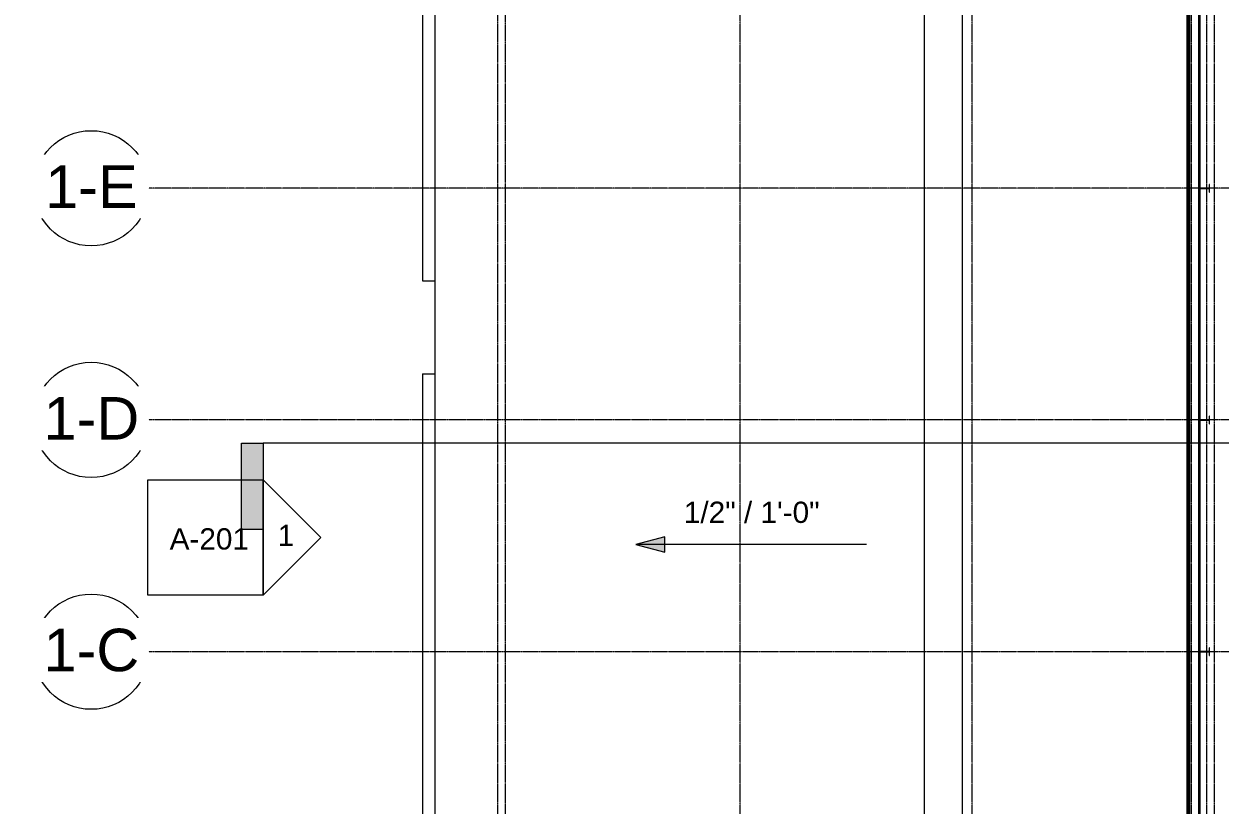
# Model space of a CAD drawing. Header units: inches. Extents: x 21400 to 32519, y -23426 to -19984.
# Drawn here: x 27384 to 28629, y -22027 to -21214 of the extents above; entities that cross this region are included whole.
import ezdxf

# ---------------------------------------------------------------- set-up
doc = ezdxf.new("R2010")
doc.units = ezdxf.units.IN
doc.header["$MEASUREMENT"] = 0
doc.linetypes.add('Grid Line 1_2_', pattern=[0.875, 0.5, -0.125, 0.125, -0.125])
for name, color, linetype, lineweight in [('A-ROOF', 132, 'Continuous', 9), ('A-WALL', 113, 'Continuous', 9), ('A-WALL-PATT', 111, 'Continuous', 25), ('Conc', 7, 'Continuous', 9), ('G-ANNO-DIMS', 111, 'Continuous', 9), ('G-ANNO-SYMB', 111, 'Continuous', 9), ('I-WALL', 2, 'Continuous', 9), ('L-SITE-WALL', 31, 'Continuous', 9), ('S-COLS', 52, 'Continuous', 9), ('S-GRID', 1, 'Continuous', 9), ('S-GRID-IDEN', 1, 'Continuous', 9)]:
    doc.layers.add(name, color=color, linetype=linetype, lineweight=lineweight)
doc.styles.add('Arial', font='arial.ttf', dxfattribs={"height": 44.258982})
doc.styles.add('Arial_1', font='arial.ttf', dxfattribs={"height": 22.129491})
pattern_1 = [(45, (5815.684, 0), (-23.758788, 23.758788), []), (45, (5815.684, 36), (-23.758788, 23.758788), [])]

# ---------------------------------------------------------------- blocks, each defined once
blk = doc.blocks.new('Grid - Grid Head - Circle-14747-Roof Low')
at = {"layer": 'S-GRID-IDEN'}
blk.add_circle((0, 0), 0.25, dxfattribs=at)
blk = doc.blocks.new('Elevation - Detail Number-93309-Roof Low')
at = {"layer": 'G-ANNO-SYMB'}
for p, q in [((-0.25, -0.25), (-0.25, 0.25)), ((-0.25, 0.25), (0.25, 0.25)), ((0.25, 0.25), (0.25, -0.25)), ((0.25, -0.25), (-0.25, -0.25))]:
    blk.add_line(p, q, dxfattribs=at)
blk = doc.blocks.new('Elevation - Detail Number-93036-Roof Low')
at = {"layer": 'G-ANNO-SYMB'}
for p, q in [((0, 0.25), (-0.25, 0)), ((0.25, 0), (0, 0.25)), ((-0.25, 0), (0.25, 0))]:
    blk.add_line(p, q, dxfattribs=at)
blk = doc.blocks.new('Section - 3_32_ x 3_8_-18514-Roof Low')
at = {"layer": 'G-ANNO-SYMB'}
blk.add_hatch(color=256, dxfattribs=at).paths.add_polyline_path([(0, 0.375), (0, 0), (-0.09375, 0), (-0.09375, 0.375)], flags=0)
for p, q in [((0, 0.375), (-0.09375, 0.375)), ((-0.09375, 0.375), (-0.09375, 0)), ((0, 0), (0, 0.375)), ((-0.09375, 0), (0, 0))]:
    blk.add_line(p, q, dxfattribs=at)

msp = doc.modelspace()

# ---------------------------------------------------------------- hatches: boundary and pattern name
at = {"layer": 'A-WALL-PATT', "lineweight": 9}
h = msp.add_hatch(dxfattribs=at)
h.set_pattern_fill('FP_3', color=256, style=0, pattern_type=2)
h.set_pattern_definition([(0, (5815.684, 0), (0, 30), []), (90, (5815.684, 0), (-30, 2e-15), [])])
h.paths.add_polyline_path([(28596.1, -22371.4), (28597.1, -22371.4), (28597.1, -21123.3), (28596.1, -21123.3), (28596.1, -22356.1)], flags=0)
at = {"layer": 'G-ANNO-DIMS'}
msp.add_hatch(color=256, dxfattribs=at).paths.add_polyline_path([(28021.1, -21756.1), (28051.1, -21764.1), (28051.1, -21748.1)], flags=0)
at = {"layer": 'S-COLS'}
h = msp.add_hatch(dxfattribs=at)
h.set_pattern_fill('FP_2', color=256, style=0, pattern_type=2)
h.set_pattern_definition(pattern_1)
h.paths.add_polyline_path([(28617.4, -21630.3), (28617.8, -21630.3), (28617.8, -21622.3), (28617.4, -21622.3), (28617.4, -21625.5), (28617.2, -21626), (28616.7, -21626.2), (28608.2, -21626.2), (28607.7, -21626), (28607.5, -21625.5), (28607.5, -21622.3), (28607.1, -21622.3), (28607.1, -21630.3), (28607.5, -21630.3), (28607.5, -21627.1), (28607.7, -21626.6), (28608.2, -21626.4), (28616.7, -21626.4), (28617.2, -21626.6), (28617.4, -21627.1)], flags=0)
h = msp.add_hatch(dxfattribs=at)
h.set_pattern_fill('FP_2', color=256, style=0, pattern_type=2)
h.set_pattern_definition(pattern_1)
h.paths.add_polyline_path([(28607.5, -21871.6), (28607.5, -21868.4), (28607.7, -21867.9), (28608.2, -21867.7), (28616.7, -21867.7), (28617.2, -21867.9), (28617.4, -21868.4), (28617.4, -21871.6), (28617.8, -21871.6), (28617.8, -21863.6), (28617.4, -21863.6), (28617.4, -21866.7), (28617.2, -21867.2), (28616.7, -21867.4), (28608.2, -21867.4), (28607.7, -21867.2), (28607.5, -21866.7), (28607.5, -21863.6), (28607.1, -21863.6), (28607.1, -21871.6)], flags=0)

# ---------------------------------------------------------------- linework, layer by layer
at = {"layer": 'A-ROOF'}
msp.add_line((27811.8, -20889.1), (27811.8, -22538.8), dxfattribs=at)
at = {"layer": 'A-WALL'}
for p, q in [((28596.1, -21123.3), (28596.1, -22371.4)), ((28597.1, -21124.3), (28597.1, -22371.4))]:
    msp.add_line(p, q, dxfattribs=at)
at = {"layer": 'Conc'}
for p, q in [((27798.9, -20555), (27798.9, -21481.4)), ((27798.9, -21481.4), (27811.8, -21481.4)), ((27798.9, -21578.2), (27811.8, -21578.2)), ((27798.9, -21578.2), (27798.9, -22301.7))]:
    msp.add_line(p, q, dxfattribs=at)
at = {"layer": 'G-ANNO-DIMS'}
for p, q in [((28051.1, -21748.1), (28021.1, -21756.1)), ((28051.1, -21764.1), (28051.1, -21748.1)), ((28021.1, -21756.1), (28051.1, -21764.1)), ((28261.1, -21756.1), (28021.1, -21756.1))]:
    msp.add_line(p, q, dxfattribs=at)
at = {"layer": 'G-ANNO-SYMB'}
for p, q in [((28360.6, -20694.3), (28360.6, -22908.8)), ((28320.9, -20818.1), (28320.9, -22908.8)), ((32131.9, -21650.5), (27633.3, -21650.5))]:
    msp.add_line(p, q, dxfattribs=at)
at = {"layer": 'I-WALL'}
for p, q in [((28607.1, -21234.6), (28607.8, -21234.6)), ((28607.8, -21239.3), (28607.1, -21239.3))]:
    msp.add_line(p, q, dxfattribs=at)
at = {"layer": 'L-SITE-WALL', "lineweight": 25}
for p, q in [((28594.6, -21121.8), (28594.6, -22371.4)), ((28607.1, -22371.4), (28607.1, -21134.3))]:
    msp.add_line(p, q, dxfattribs=at)
at = {"layer": 'L-SITE-WALL'}
for p, q in [((28607.8, -21146.8), (28607.8, -21384.8)), ((28607.8, -21385.4), (28607.8, -21626)), ((28607.8, -21626.6), (28607.8, -21867.3)), ((28607.8, -21867.9), (28607.8, -22108.5))]:
    msp.add_line(p, q, dxfattribs=at)
at = {"layer": 'S-COLS', "lineweight": 15}
for p, q in [((28607.5, -21381.1), (28607.1, -21381.1)), ((28607.1, -21381.1), (28607.1, -21389.1)), ((28607.5, -21384.2), (28607.5, -21381.1)), ((28617.8, -21381.1), (28617.4, -21381.1)), ((28617.4, -21381.1), (28617.4, -21384.2)), ((28617.8, -21389.1), (28617.8, -21381.1)), ((28607.1, -21389.1), (28607.5, -21389.1)), ((28607.5, -21389.1), (28607.5, -21385.9)), ((28616.7, -21384.9), (28608.2, -21384.9)), ((28608.2, -21385.2), (28616.7, -21385.2)), ((28617.4, -21385.9), (28617.4, -21389.1)), ((28617.4, -21389.1), (28617.8, -21389.1)), ((28607.5, -21622.3), (28607.1, -21622.3)), ((28607.1, -21622.3), (28607.1, -21630.3)), ((28607.1, -21630.3), (28607.5, -21630.3)), ((28607.5, -21625.5), (28607.5, -21622.3)), ((28607.5, -21630.3), (28607.5, -21627.1)), ((28616.7, -21626.2), (28608.2, -21626.2)), ((28608.2, -21626.4), (28616.7, -21626.4)), ((28617.8, -21622.3), (28617.4, -21622.3)), ((28617.4, -21622.3), (28617.4, -21625.5)), ((28617.4, -21627.1), (28617.4, -21630.3)), ((28617.4, -21630.3), (28617.8, -21630.3)), ((28617.8, -21630.3), (28617.8, -21622.3)), ((28607.5, -21863.6), (28607.1, -21863.6)), ((28607.1, -21863.6), (28607.1, -21871.6)), ((28607.5, -21866.7), (28607.5, -21863.6)), ((28617.8, -21863.6), (28617.4, -21863.6)), ((28617.4, -21863.6), (28617.4, -21866.7)), ((28617.8, -21871.6), (28617.8, -21863.6)), ((28607.1, -21871.6), (28607.5, -21871.6)), ((28607.5, -21871.6), (28607.5, -21868.4)), ((28616.7, -21867.4), (28608.2, -21867.4)), ((28608.2, -21867.7), (28616.7, -21867.7)), ((28617.4, -21868.4), (28617.4, -21871.6)), ((28617.4, -21871.6), (28617.8, -21871.6))]:
    msp.add_line(p, q, dxfattribs=at)
for centre, start, end in [((28608.2, -21384.2), 180, 270), ((28608.2, -21385.9), 90, 180), ((28616.7, -21384.2), 270, 0), ((28616.7, -21385.9), 0, 90), ((28608.2, -21625.5), 180, 270), ((28608.2, -21627.1), 90, 180), ((28616.7, -21625.5), 270, 0), ((28616.7, -21627.1), 0, 90), ((28608.2, -21866.7), 180, 270), ((28616.7, -21866.7), 270, 0), ((28608.2, -21868.4), 90, 180), ((28616.7, -21868.4), 0, 90)]:
    msp.add_arc(centre, 0.691, start, end, dxfattribs=at)
at = {"layer": 'S-GRID', "linetype": 'Grid Line 1_2_'}
for p, q in [((27885.3, -23272.9), (27885.3, -20179)), ((28370.8, -23275.7), (28370.8, -20181.9)), ((28597.1, -23275.7), (28597.1, -20181.9)), ((28599.1, -23275.7), (28599.1, -20181.9)), ((28607.1, -23275.7), (28607.1, -20181.9)), ((28607.1, -23275.7), (28607.1, -20181.9)), ((28615.1, -23275.7), (28615.1, -20181.9)), ((28623.1, -23275.7), (28623.1, -20181.9)), ((28615.1, -23359.7), (28615.1, -20265.9)), ((27877.3, -23275.7), (27877.3, -20301.9))]:
    msp.add_line(p, q, dxfattribs=at)

# ---------------------------------------------------------------- block references
at = {"layer": 'G-ANNO-SYMB', "xscale": 239.9999999999998, "yscale": 239.9999999999998, "zscale": 239.9999999999998}
msp.add_blockref('Elevation - Detail Number-93309-Roof Low', (27573.2, -21748.6), dxfattribs=at)
at = {"layer": 'S-GRID-IDEN', "xscale": 239.9999999999998, "yscale": 239.9999999999998, "zscale": 239.9999999999998, "rotation": 89.9999999999998}
for p in [(27454.3, -21385.1), (27454.3, -21626.3), (27454.3, -21867.6)]:
    msp.add_blockref('Grid - Grid Head - Circle-14747-Roof Low', p, dxfattribs=at)

# ---------------------------------------------------------------- texts
at = {"layer": 'G-ANNO-DIMS', "insert": (28071, -21711.4), "char_height": 22.129, "width": 168.21, "attachment_point": 1, "line_spacing_factor": 0.938532, "style": 'Arial_1', "bg_fill": 3, "box_fill_scale": 1.25, "bg_fill_color": 0, "bg_fill_transparency": 0}
msp.add_mtext('1/2" / 1\'-0"', dxfattribs=at)

# ---------------------------------------------------------------- next in the draw order: linework, layer by layer
at = {"layer": 'S-GRID', "linetype": 'Grid Line 1_2_'}
msp.add_line((28129.6, -23275.7), (28129.6, -20181.9), dxfattribs=at)

# ---------------------------------------------------------------- next in the draw order: texts
at = {"layer": 'G-ANNO-SYMB', "insert": (27577.2, -21739.1), "char_height": 22.13, "width": 98.28, "attachment_point": 2, "line_spacing_factor": 0.938532, "style": 'Arial_1', "bg_fill": 3, "box_fill_scale": 1.25, "bg_fill_color": 0, "bg_fill_transparency": 0}
msp.add_mtext('A-201', dxfattribs=at)
at = {"layer": 'S-GRID-IDEN', "char_height": 44.26, "width": 106.38, "attachment_point": 2, "line_spacing_factor": 0.938532, "style": 'Arial', "bg_fill": 3, "box_fill_scale": 1.25, "bg_fill_color": 0, "bg_fill_transparency": 0}
for s, insert in [('3-7', (27454.5, -21361.2)), ('3-6', (27454.5, -21602.5)), ('3-5', (27454.5, -21843.7))]:
    msp.add_mtext(s, dxfattribs=dict(at, insert=insert))

# ---------------------------------------------------------------- next in the draw order: linework, layer by layer
at = {"layer": 'S-GRID', "linetype": 'Grid Line 1_2_'}
for p, q in [((32421.4, -21385.1), (27514.3, -21385.1)), ((32421.4, -21626.3), (27514.3, -21626.3)), ((32421.4, -21867.6), (27514.3, -21867.6))]:
    msp.add_line(p, q, dxfattribs=at)

# ---------------------------------------------------------------- next in the draw order: block references
at = {"layer": 'G-ANNO-SYMB', "extrusion": (0, 0, -1), "xscale": 239.9999999999998, "yscale": 239.9999999999998, "zscale": 239.9999999999998}
for name, p, rotation in [('Section - 3_32_ x 3_8_-18514-Roof Low', (-27633.3, -21650.5), 180), ('Elevation - Detail Number-93036-Roof Low', (-27633.2, -21748.6), 90.00000000002636)]:
    msp.add_blockref(name, p, dxfattribs=dict(at, rotation=rotation))
at = {"layer": 'S-GRID-IDEN', "xscale": 239.9999999999998, "yscale": 239.9999999999998, "zscale": 239.9999999999998, "rotation": 89.9999999999998}
for p in [(27454.3, -21385.1), (27454.3, -21626.3), (27454.3, -21867.6)]:
    msp.add_blockref('Grid - Grid Head - Circle-14747-Roof Low', p, dxfattribs=at)

# ---------------------------------------------------------------- next in the draw order: texts
at = {"layer": 'G-ANNO-SYMB', "insert": (27656.9, -21735.4), "char_height": 22.1, "width": 20.52, "attachment_point": 2, "line_spacing_factor": 0.938532, "style": 'Arial_1', "bg_fill": 3, "box_fill_scale": 1.25, "bg_fill_color": 0, "bg_fill_transparency": 0}
msp.add_mtext('1', dxfattribs=at)
at = {"layer": 'S-GRID-IDEN', "char_height": 44.26, "attachment_point": 2, "line_spacing_factor": 0.938532, "style": 'Arial', "bg_fill": 3, "box_fill_scale": 1.25, "bg_fill_color": 0, "bg_fill_transparency": 0}
for s, insert, width in [('1-E', (27454.5, -21361.2), 114.48), ('1-D', (27454.5, -21602.5), 118.26), ('1-C', (27454.5, -21843.7), 118.26)]:
    msp.add_mtext(s, dxfattribs=dict(at, insert=insert, width=width))

# ---------------------------------------------------------------- next in the draw order: linework, layer by layer
at = {"layer": 'S-GRID', "linetype": 'Grid Line 1_2_'}
for p, q in [((32421.4, -21385.1), (27514.3, -21385.1)), ((32421.4, -21626.3), (27514.3, -21626.3)), ((32421.4, -21867.6), (27514.3, -21867.6))]:
    msp.add_line(p, q, dxfattribs=at)

doc.saveas('drawing.dxf')
